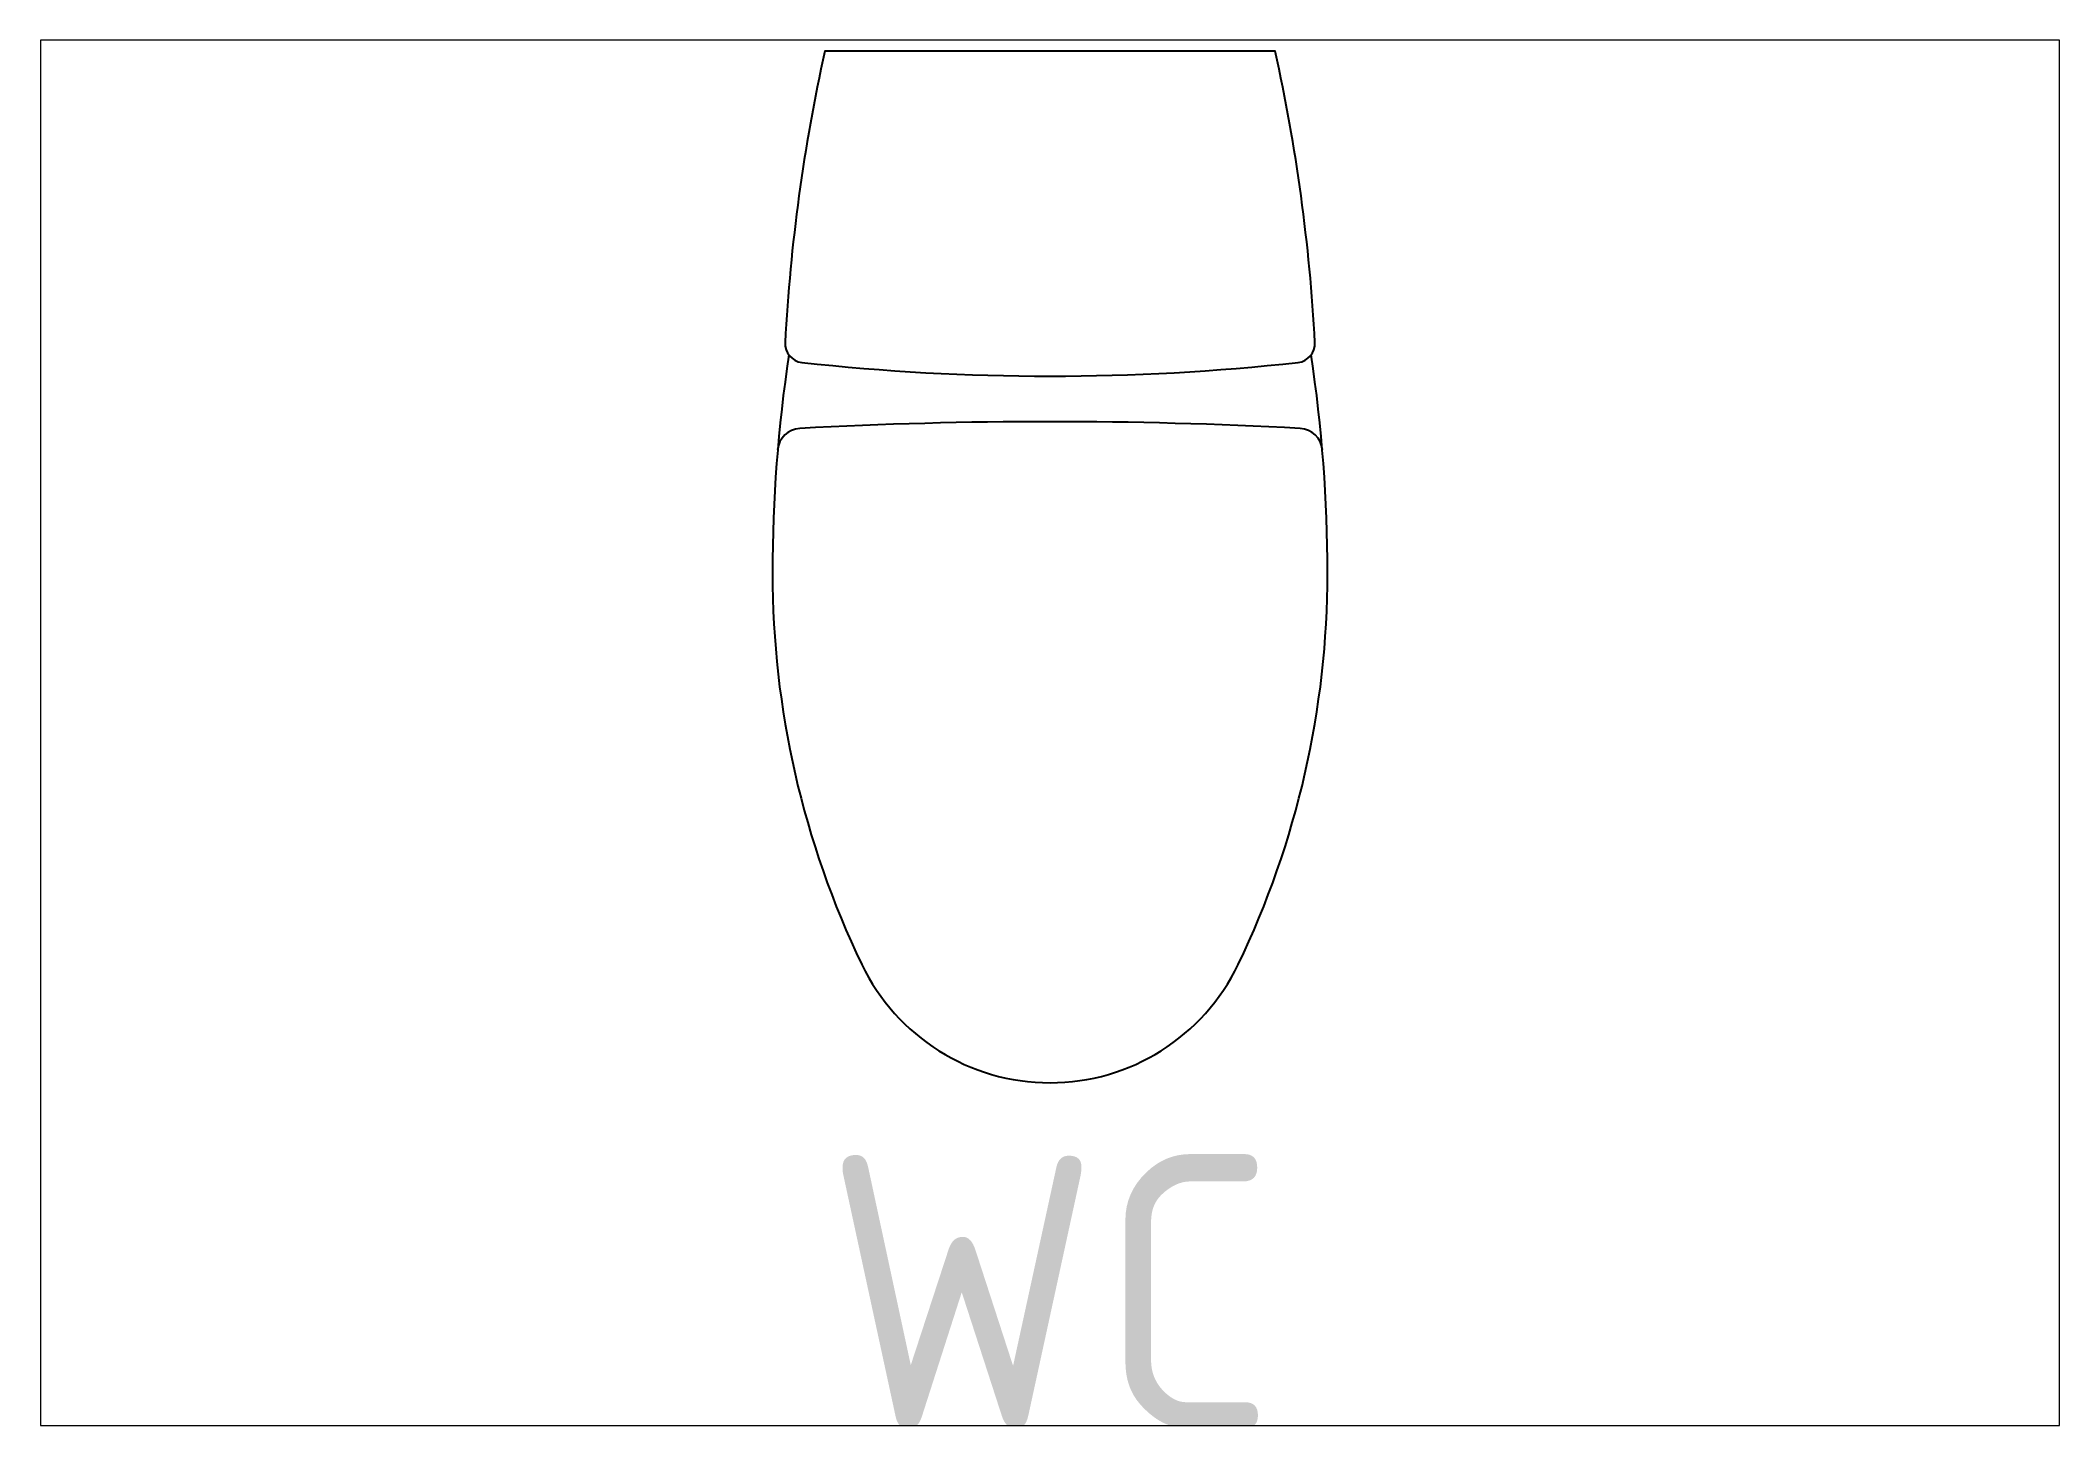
# Paper-space layout 'Layout1' of a CAD drawing. Header units: millimetres. Extents: x 29 to 260, y 20 to 178.
# The model-space entities are those that its viewports show. They can reach past a viewport. Long polylines and large blocks are cut down to what shows.
import ezdxf

# ---------------------------------------------------------------- set-up
doc = ezdxf.new("R2010")
doc.units = ezdxf.units.MM
doc.header["$LTSCALE"] = 50
doc.styles.add('ISO', font='isocp.shx')

# ---------------------------------------------------------------- blocks, each defined once
blk = doc.blocks.new('*U8')
blk.add_lwpolyline([(-169.4, -186.5, 0.397458), (-158.7, -199.2, 0.055121), (158.7, -199.2, 0.397458), (169.4, -186.5, 0.041507), (144, 0), (-144, 0, 0.041507)], format="xyb", close=True)
for points in [[(-167, -194.4, 0.0374), (-177.5, -333.9, 0.112509), (-120.4, -584.3, 0.628794), (120.4, -584.3, 0.112509), (177.5, -333.9, 0.0374), (167, -194.4)], [(174.2, -255.1, 0.374329), (160, -241.4, 0.026931), (-160, -241.4, 0.374329), (-174.2, -255.1)]]:
    blk.add_lwpolyline(points, format="xyb")

msp = doc.modelspace()

# ---------------------------------------------------------------- block references
at = {"ltscale": 0.5}
msp.add_blockref('*U8', (177.5, 872.5), dxfattribs=at)

# ---------------------------------------------------------------- texts
at = {"insert": (33.6, 166.3), "char_height": 175, "width": 2096.889, "attachment_point": 1, "style": 'ISO'}
msp.add_mtext('WC', dxfattribs=at)

psp = doc.layouts.get("Layout1")

# ---------------------------------------------------------------- viewports
at = {"layer": '0'}
psp.add_viewport(center=(144.23, 98.98), size=(230.77, 158.3605), view_center_point=(177.5, 436.27), view_height=886.1835, dxfattribs=at)

doc.saveas('drawing.dxf')
